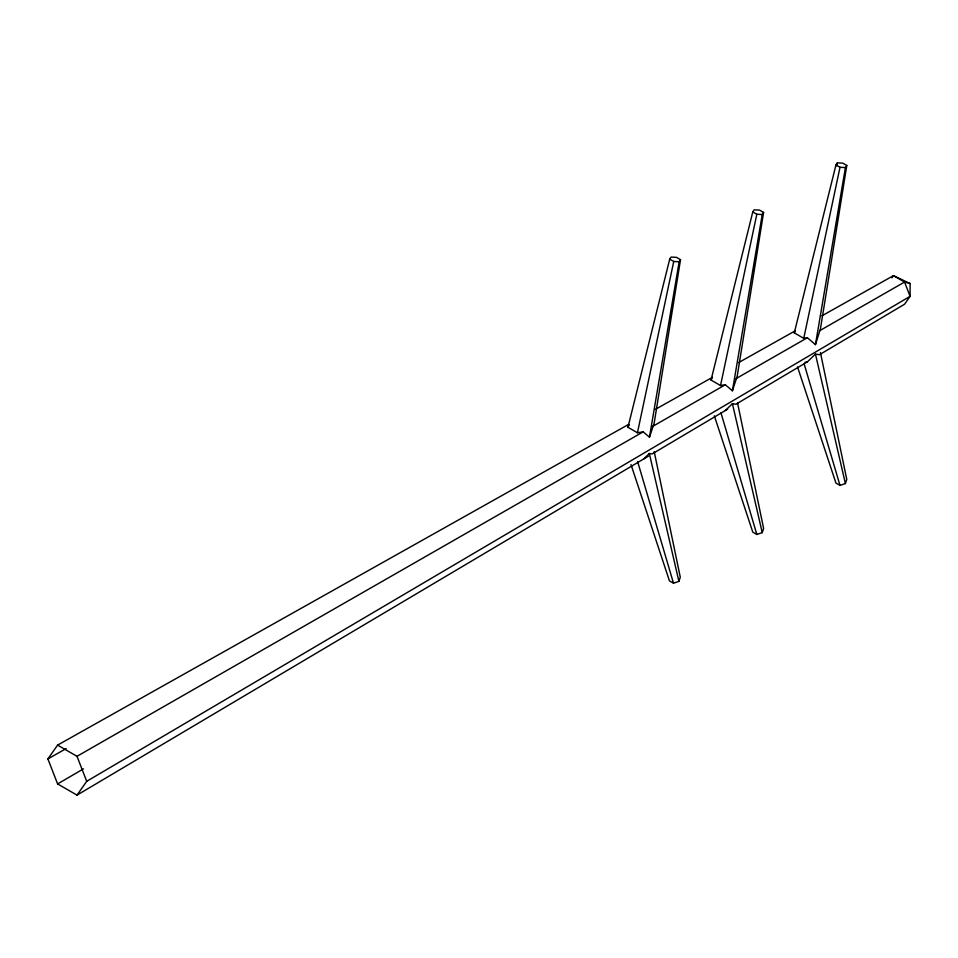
<?xml version="1.0" encoding="UTF-8"?>
<svg xmlns="http://www.w3.org/2000/svg" width="958" height="958" viewBox="0 0 958 958"><rect width="100%" height="100%" fill="white"/><g stroke="black" fill="none" stroke-linecap="round" stroke-linejoin="round"><path stroke-width="1.44" d="M680.515 259.678L654.17 423.185L649.464 437.195L643.189 431.842L637.441 432.765L627.957 427.292L669.702 259.151L671.067 257.079L676.468 257.343L680.515 259.678L679.162 261.75L649.464 437.195M763.598 212.436L737.253 375.943L732.415 390.78L725.338 384.757L720.524 385.535L711.04 380.063L752.784 211.922L754.15 209.85L759.55 210.101L763.598 212.436L762.245 214.52L732.415 390.78M846.788 165.471L820.467 328.75L815.45 344.629L807.378 337.743L803.75 338.33L794.278 332.857L835.963 164.956L837.328 162.872L842.741 163.135L846.788 165.471L845.423 167.554L815.45 344.629M637.441 432.765L673.749 261.486L669.702 259.151M720.524 385.535L756.832 214.257L752.784 211.922M803.75 338.33L840.01 167.291L835.963 164.956M836.633 165.77L837.328 162.872M630.999 464.582L669.45 580.871L673.498 583.206L678.911 581.374L680.276 577.195L654.218 451.661M714.333 415.832L752.784 532.121L756.832 534.456L762.245 532.624L763.61 528.445L737.552 402.911M797.535 366.938L835.939 483.06L839.986 485.395L845.399 483.562L846.764 479.383L820.443 352.58M627.957 427.292L629.166 424.933M711.04 380.063L712.441 377.32L655.511 409.294M794.278 332.857L795.356 330.75L738.63 362.603M648.506 456.116L77.011 795.128L57.6 783.919L47.9 758.916L57.6 745.108L628.46 424.49M77.011 795.128L86.711 781.321L910.1 296.333L910.1 283.532L893.467 275.641L821.82 315.889M891.886 277.892L893.467 275.641L904.556 282.047L910.1 283.532M643.632 459.002L649.32 453.493L652.159 453.948L727.685 409.138M725.326 410.539L732.415 403.677L735.948 404.24L807.414 361.849L815.438 354.077L819.437 354.723L904.556 304.225L910.1 296.333L904.556 282.047L819.473 330.809M57.6 783.919L83.478 768.879M57.6 745.108L77.011 756.305L643.189 431.842M652.602 426.442L725.338 384.757M735.936 378.685L807.378 337.743M47.9 758.916L66.138 748.593M804.96 362.28L807.414 361.849M840.01 167.291L845.423 167.554M756.832 214.257L762.245 214.52M673.749 261.486L679.162 261.75M77.011 756.305L86.711 781.321M804.157 363.92L839.986 485.395M720.955 412.814L756.832 534.456M637.621 461.564L673.498 583.206M815.438 354.077L845.399 483.562M732.415 403.677L762.245 532.624M649.32 453.493L678.911 581.374"/></g></svg>
